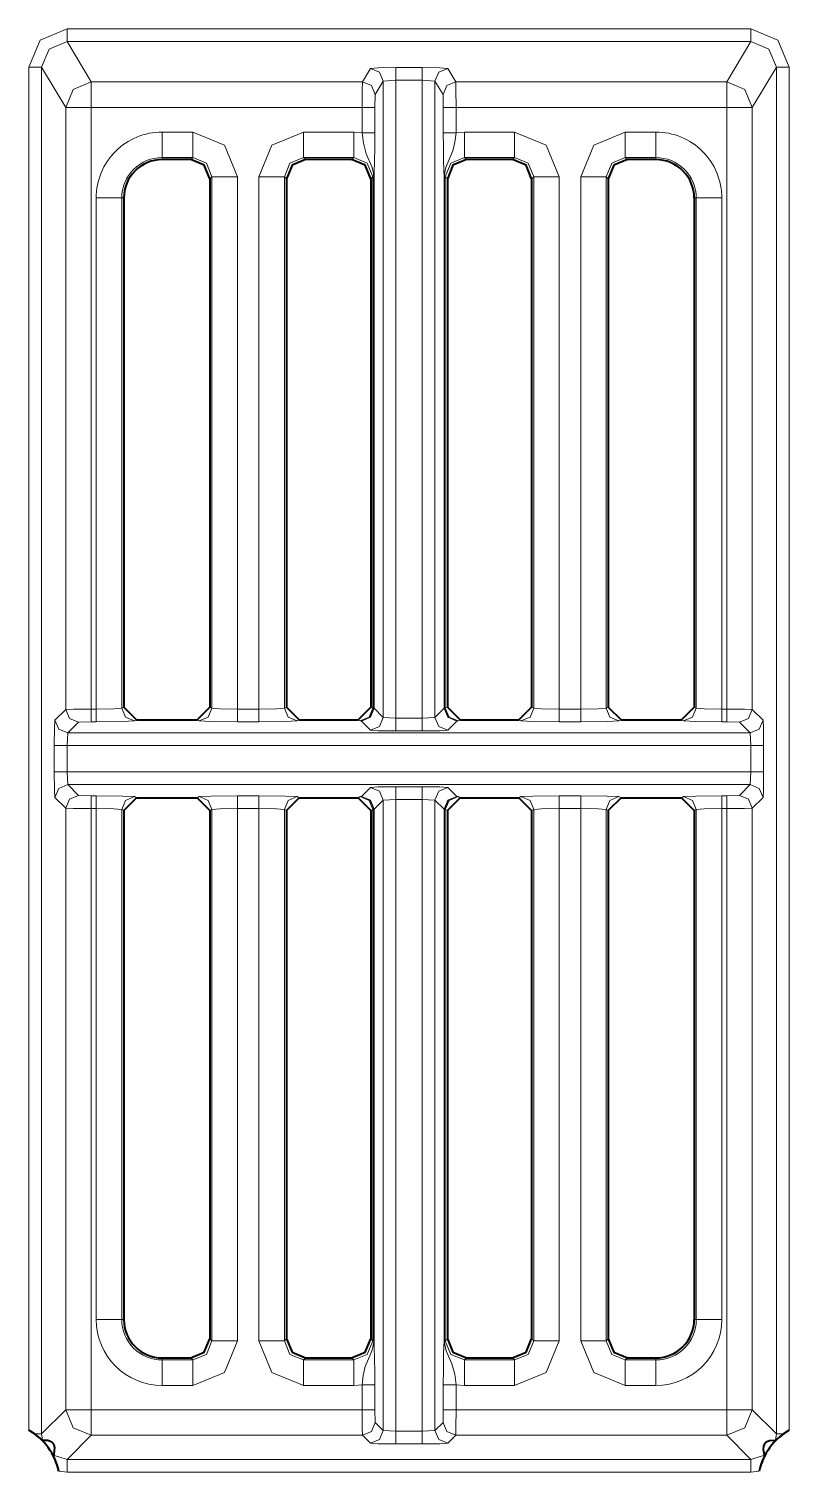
# Model space of a CAD drawing. Header units: millimetres. Extents: x 0 to 2941, y -405 to 1422.
# Drawn here: x 451.8 to 481.6, y 1203.7 to 1260.2 of the extents above; entities that cross this region are included whole.
import ezdxf

# ---------------------------------------------------------------- set-up
doc = ezdxf.new("R2010")
doc.units = ezdxf.units.MM
doc.layers.add('FINE', color=9, linetype='Continuous')
doc.layers.add('OUTLINE', color=7, linetype='Continuous')

msp = doc.modelspace()

# ---------------------------------------------------------------- linework, layer by layer
at = {"layer": 'FINE', "lineweight": 9}
for p, q in [((453.279, 1259.67), (454.223, 1258.095)), ((480.055, 1259.67), (453.279, 1259.67)), ((479.11, 1258.095), (480.055, 1259.67)), ((451.78, 1205.348), (451.78, 1258.669)), ((453.223, 1257.096), (452.28, 1258.669)), ((452.28, 1258.669), (452.28, 1205.203)), ((466.157, 1258.663), (467.182, 1258.663)), ((481.054, 1258.669), (480.11, 1257.096)), ((481.054, 1205.203), (481.054, 1258.669)), ((481.553, 1258.669), (481.553, 1205.348)), ((465.657, 1258.121), (465.341, 1257.595)), ((466.157, 1258.164), (465.657, 1258.121)), ((466.157, 1258.164), (466.157, 1233.205)), ((467.682, 1258.121), (467.182, 1258.164)), ((467.682, 1258.121), (467.682, 1233.23)), ((467.998, 1257.595), (467.682, 1258.121)), ((468.182, 1258.621), (468.498, 1258.095)), ((468.498, 1258.095), (479.11, 1258.095)), ((465.341, 1257.595), (465.329, 1257.096)), ((468.01, 1257.096), (467.998, 1257.595)), ((453.223, 1233.545), (453.223, 1257.096)), ((454.223, 1257.096), (454.223, 1233.558)), ((464.829, 1257.096), (454.223, 1257.096)), ((464.829, 1256.102), (464.829, 1257.096)), ((465.329, 1257.096), (465.329, 1256.102)), ((468.01, 1256.102), (468.01, 1257.096)), ((480.11, 1257.096), (480.11, 1233.545)), ((456.998, 1256.133), (458.202, 1256.133)), ((462.537, 1256.133), (464.502, 1256.133)), ((464.502, 1256.133), (464.829, 1256.102)), ((468.51, 1256.102), (468.837, 1256.133)), ((468.837, 1256.133), (470.802, 1256.133)), ((475.137, 1256.133), (476.335, 1256.133)), ((456.998, 1255.135), (456.998, 1255.053)), ((462.537, 1255.135), (462.619, 1255.053)), ((464.502, 1255.135), (462.537, 1255.135)), ((464.421, 1255.053), (464.502, 1255.135)), ((475.137, 1255.135), (475.219, 1255.053)), ((476.335, 1255.135), (475.137, 1255.135)), ((476.335, 1255.053), (476.335, 1255.135)), ((458.951, 1254.385), (458.87, 1254.304)), ((458.951, 1233.595), (458.951, 1254.385)), ((460.79, 1233.558), (460.79, 1254.385)), ((461.788, 1254.385), (461.788, 1233.595)), ((461.87, 1254.304), (461.788, 1254.385)), ((465.251, 1254.385), (465.17, 1254.304)), ((465.251, 1233.595), (465.251, 1254.385)), ((465.3, 1254.385), (465.3, 1233.587)), ((468.04, 1233.587), (468.04, 1254.385)), ((468.088, 1254.385), (468.088, 1233.595)), ((468.17, 1254.304), (468.088, 1254.385)), ((471.551, 1254.385), (471.47, 1254.304)), ((471.551, 1233.595), (471.551, 1254.385)), ((474.47, 1254.304), (474.388, 1254.385)), ((454.419, 1233.558), (454.419, 1253.553)), ((455.417, 1253.553), (455.417, 1233.595)), ((455.498, 1253.553), (455.417, 1253.553)), ((477.916, 1253.553), (477.835, 1253.553)), ((477.916, 1233.595), (477.916, 1253.553)), ((478.915, 1253.553), (478.915, 1233.558)), ((452.803, 1233.125), (453.223, 1233.545)), ((454.223, 1233.558), (454.419, 1233.558)), ((455.417, 1233.595), (455.498, 1233.636)), ((458.87, 1233.636), (458.951, 1233.595)), ((461.788, 1233.595), (461.87, 1233.636)), ((465.17, 1233.636), (465.251, 1233.595)), ((465.657, 1233.23), (466.157, 1233.205)), ((467.182, 1233.205), (467.682, 1233.23)), ((467.682, 1233.23), (468.04, 1233.587)), ((468.088, 1233.595), (468.17, 1233.636)), ((471.47, 1233.636), (471.551, 1233.595)), ((477.835, 1233.636), (477.916, 1233.595)), ((480.11, 1233.545), (480.53, 1233.125)), ((453.723, 1233.045), (453.303, 1232.626)), ((454.223, 1233.058), (453.723, 1233.045)), ((454.419, 1233.058), (454.223, 1233.058)), ((458.452, 1233.095), (458.37, 1233.136)), ((460.79, 1233.058), (459.95, 1233.058)), ((462.37, 1233.136), (462.288, 1233.095)), ((464.752, 1233.095), (464.67, 1233.136)), ((464.8, 1233.088), (464.752, 1233.095)), ((465.157, 1232.73), (464.8, 1233.088)), ((467.182, 1232.705), (466.157, 1232.705)), ((468.539, 1233.088), (468.182, 1232.73)), ((468.588, 1233.095), (468.539, 1233.088)), ((468.67, 1233.136), (468.588, 1233.095)), ((471.052, 1233.095), (470.97, 1233.136)), ((473.39, 1233.058), (472.55, 1233.058)), ((474.97, 1233.136), (474.888, 1233.095)), ((477.417, 1233.095), (477.335, 1233.136)), ((479.11, 1233.058), (478.915, 1233.058)), ((479.61, 1233.045), (479.11, 1233.058)), ((480.03, 1232.626), (479.61, 1233.045)), ((453.303, 1232.626), (453.278, 1232.126)), ((453.278, 1232.126), (453.278, 1231.1)), ((480.055, 1232.126), (453.278, 1232.126)), ((453.303, 1232.626), (480.03, 1232.626)), ((480.055, 1232.126), (480.03, 1232.626)), ((480.555, 1232.126), (480.555, 1231.1)), ((453.278, 1231.1), (453.303, 1230.6)), ((480.03, 1230.6), (480.055, 1231.1)), ((453.303, 1230.6), (453.723, 1230.18)), ((464.8, 1230.138), (465.157, 1230.495)), ((466.157, 1230.521), (467.182, 1230.521)), ((468.182, 1230.495), (468.539, 1230.138)), ((453.723, 1230.18), (454.223, 1230.167)), ((454.223, 1230.167), (454.419, 1230.167)), ((455.916, 1230.13), (455.999, 1230.089)), ((458.37, 1230.089), (458.452, 1230.13)), ((459.95, 1230.167), (460.79, 1230.167)), ((462.288, 1230.13), (462.37, 1230.089)), ((464.67, 1230.089), (464.752, 1230.13)), ((464.752, 1230.13), (464.8, 1230.138)), ((466.157, 1230.021), (465.657, 1229.996)), ((465.657, 1205.331), (465.657, 1229.996)), ((467.182, 1205.306), (467.182, 1230.021)), ((468.539, 1230.138), (468.588, 1230.13)), ((468.588, 1230.13), (468.67, 1230.089)), ((470.97, 1230.089), (471.052, 1230.13)), ((472.55, 1230.167), (473.39, 1230.167)), ((474.888, 1230.13), (474.97, 1230.089)), ((477.335, 1230.089), (477.417, 1230.13)), ((478.915, 1230.167), (479.11, 1230.167)), ((479.11, 1230.167), (479.61, 1230.18)), ((480.53, 1230.1), (480.11, 1229.68)), ((453.223, 1206.147), (453.223, 1229.68)), ((454.419, 1209.673), (454.419, 1229.668)), ((455.417, 1229.63), (455.417, 1209.673)), ((455.498, 1229.59), (455.417, 1229.63)), ((458.951, 1229.63), (458.87, 1229.59)), ((458.951, 1208.84), (458.951, 1229.63)), ((459.95, 1229.668), (459.95, 1208.84)), ((465.251, 1229.63), (465.17, 1229.59)), ((465.283, 1229.638), (465.251, 1229.63)), ((465.251, 1208.84), (465.251, 1229.63)), ((465.283, 1208.84), (465.283, 1229.638)), ((468.04, 1208.84), (468.04, 1229.638)), ((468.056, 1229.638), (468.056, 1208.84)), ((468.088, 1229.63), (468.056, 1229.638)), ((468.17, 1229.59), (468.088, 1229.63)), ((468.088, 1229.63), (468.088, 1208.84)), ((473.39, 1208.84), (473.39, 1229.668)), ((474.388, 1229.63), (474.388, 1208.84)), ((474.47, 1229.59), (474.388, 1229.63)), ((477.916, 1229.63), (477.835, 1229.59)), ((477.916, 1209.673), (477.916, 1229.63)), ((478.915, 1229.668), (478.915, 1209.673)), ((479.11, 1229.668), (478.915, 1229.668)), ((479.11, 1206.147), (479.11, 1229.668)), ((480.11, 1229.68), (480.11, 1206.147)), ((455.417, 1209.673), (455.498, 1209.673)), ((477.835, 1209.673), (477.916, 1209.673)), ((458.87, 1208.921), (458.951, 1208.84)), ((461.788, 1208.84), (461.87, 1208.921)), ((465.17, 1208.921), (465.251, 1208.84)), ((468.088, 1208.84), (468.17, 1208.921)), ((471.47, 1208.921), (471.551, 1208.84)), ((474.388, 1208.84), (474.47, 1208.921)), ((456.998, 1208.172), (456.998, 1208.091)), ((456.998, 1208.091), (458.202, 1208.091)), ((458.202, 1208.091), (458.121, 1208.172)), ((462.619, 1208.172), (462.537, 1208.091)), ((462.537, 1208.091), (464.502, 1208.091)), ((464.502, 1208.091), (464.421, 1208.172)), ((468.919, 1208.172), (468.837, 1208.091)), ((468.837, 1208.091), (470.802, 1208.091)), ((470.802, 1208.091), (470.721, 1208.172)), ((475.219, 1208.172), (475.137, 1208.091)), ((475.137, 1208.091), (476.335, 1208.091)), ((476.335, 1208.091), (476.335, 1208.172)), ((458.202, 1207.092), (456.998, 1207.092)), ((464.502, 1207.092), (462.537, 1207.092)), ((464.829, 1207.123), (464.502, 1207.092)), ((464.829, 1206.147), (464.829, 1207.123)), ((465.329, 1207.123), (465.329, 1206.147)), ((468.01, 1206.147), (468.01, 1207.123)), ((468.837, 1207.092), (468.51, 1207.123)), ((470.802, 1207.092), (468.837, 1207.092)), ((476.335, 1207.092), (475.137, 1207.092)), ((452.28, 1205.203), (453.223, 1206.147)), ((454.223, 1206.147), (464.829, 1206.147)), ((465.329, 1206.147), (465.342, 1205.647)), ((467.998, 1205.647), (468.01, 1206.147)), ((480.11, 1206.147), (481.054, 1205.203)), ((465.342, 1205.647), (465.657, 1205.331)), ((452.28, 1205.203), (452.313, 1204.948)), ((454.223, 1205.147), (453.279, 1204.203)), ((465.657, 1205.331), (466.157, 1205.306)), ((466.157, 1205.306), (467.182, 1205.306)), ((467.182, 1205.306), (467.682, 1205.331)), ((468.497, 1205.147), (468.182, 1204.832)), ((479.11, 1205.147), (468.497, 1205.147)), ((480.054, 1204.203), (479.11, 1205.147)), ((481.021, 1204.948), (481.054, 1205.203)), ((467.182, 1204.806), (466.157, 1204.806)), ((452.74, 1204.361), (453.279, 1204.203)), ((453.279, 1204.203), (480.054, 1204.203)), ((480.054, 1204.203), (480.593, 1204.361)), ((480.377, 1203.739), (480.054, 1203.703))]:
    msp.add_line(p, q, dxfattribs=at)
for points in [[(451.78, 1258.669), (452.219, 1259.73), (453.279, 1260.169)], [(453.279, 1260.169), (453.279, 1259.823), (453.279, 1259.67)], [(453.279, 1260.169), (480.055, 1260.169), (481.115, 1259.73), (481.553, 1258.669)], [(480.055, 1260.169), (480.055, 1259.823), (480.055, 1259.67)], [(453.279, 1259.67), (452.572, 1259.377), (452.28, 1258.669)], [(481.054, 1258.669), (480.761, 1259.377), (480.055, 1259.67)], [(451.78, 1258.669), (452.129, 1258.669), (452.28, 1258.669)], [(454.223, 1258.095), (464.842, 1258.095), (465.157, 1258.621), (465.459, 1258.651), (466.157, 1258.663)], [(466.157, 1258.663), (466.157, 1258.51), (466.157, 1258.164)], [(467.182, 1258.663), (467.182, 1258.51), (467.182, 1258.164)], [(467.182, 1258.663), (467.88, 1258.651), (468.182, 1258.621)], [(481.054, 1258.669), (481.205, 1258.669), (481.553, 1258.669)], [(453.223, 1257.096), (453.516, 1257.802), (454.223, 1258.095)], [(454.223, 1258.095), (454.223, 1257.787), (454.223, 1257.096)], [(464.829, 1257.096), (464.833, 1257.787), (464.842, 1258.095)], [(464.842, 1258.095), (465.195, 1257.948), (465.341, 1257.595)], [(465.157, 1258.621), (465.51, 1258.474), (465.657, 1258.121)], [(465.3, 1233.587), (465.657, 1233.23), (465.657, 1258.121)], [(466.157, 1233.205), (467.182, 1233.205), (467.182, 1258.164), (466.157, 1258.164)], [(468.182, 1258.621), (467.829, 1258.474), (467.682, 1258.121)], [(468.498, 1258.095), (468.144, 1257.948), (467.998, 1257.595)], [(468.498, 1258.095), (468.507, 1257.787), (468.51, 1257.096)], [(479.11, 1258.095), (479.817, 1257.802), (480.11, 1257.096)], [(479.11, 1258.095), (479.11, 1257.787), (479.11, 1257.096)], [(453.223, 1257.096), (453.525, 1257.096), (454.223, 1257.096)], [(464.829, 1257.096), (465.178, 1257.096), (465.329, 1257.096)], [(468.51, 1257.096), (468.161, 1257.096), (468.01, 1257.096)], [(479.11, 1257.096), (468.51, 1257.096), (468.51, 1256.102)], [(478.915, 1233.558), (479.11, 1233.558), (479.11, 1257.096)], [(479.11, 1257.096), (479.808, 1257.096), (480.11, 1257.096)], [(456.998, 1256.133), (456.998, 1255.445), (456.998, 1255.135)], [(458.202, 1256.133), (458.202, 1255.445), (458.202, 1255.135)], [(458.202, 1256.133), (459.438, 1255.622), (459.95, 1254.385)], [(460.79, 1254.385), (461.301, 1255.622), (462.537, 1256.133)], [(462.537, 1255.135), (462.537, 1255.445), (462.537, 1256.133)], [(464.502, 1255.135), (464.502, 1255.445), (464.502, 1256.133)], [(464.829, 1256.102), (465.178, 1256.102), (465.329, 1256.102)], [(465.283, 1254.385), (465.281, 1254.456), (465.272, 1254.543), (465.212, 1254.782), (464.99, 1255.282), (464.879, 1255.696), (464.829, 1256.102)], [(465.329, 1256.102), (465.326, 1255.511), (465.317, 1254.963), (465.304, 1254.555), (465.3, 1254.447), (465.3, 1254.413), (465.3, 1254.385)], [(468.51, 1256.102), (468.161, 1256.102), (468.01, 1256.102)], [(468.04, 1254.385), (468.04, 1254.398), (468.039, 1254.425), (468.038, 1254.485), (468.036, 1254.534), (468.034, 1254.608), (468.02, 1255.102), (468.013, 1255.572), (468.01, 1256.102)], [(468.51, 1256.102), (468.467, 1255.739), (468.389, 1255.396), (468.164, 1254.878), (468.114, 1254.741), (468.084, 1254.634), (468.061, 1254.488), (468.057, 1254.418), (468.056, 1254.385), (468.078, 1254.385), (468.088, 1254.385)], [(468.837, 1255.135), (468.837, 1255.445), (468.837, 1256.133)], [(470.802, 1255.135), (470.802, 1255.445), (470.802, 1256.133)], [(470.802, 1256.133), (472.038, 1255.622), (472.55, 1254.385)], [(473.39, 1254.385), (473.901, 1255.622), (475.137, 1256.133)], [(475.137, 1255.135), (475.137, 1255.445), (475.137, 1256.133)], [(476.335, 1256.133), (476.335, 1255.445), (476.335, 1255.135)], [(458.121, 1255.053), (458.202, 1255.135), (456.998, 1255.135)], [(458.951, 1254.385), (458.733, 1254.916), (458.202, 1255.135)], [(462.537, 1255.135), (462.006, 1254.916), (461.788, 1254.385)], [(465.251, 1254.385), (465.033, 1254.916), (464.502, 1255.135)], [(468.837, 1255.135), (468.306, 1254.916), (468.088, 1254.385)], [(470.721, 1255.053), (470.802, 1255.135), (468.837, 1255.135), (468.919, 1255.053)], [(471.551, 1254.385), (471.333, 1254.916), (470.802, 1255.135)], [(475.137, 1255.135), (474.606, 1254.916), (474.388, 1254.385)], [(459.95, 1254.385), (459.261, 1254.385), (458.951, 1254.385)], [(459.95, 1254.385), (459.95, 1233.558), (460.79, 1233.558)], [(460.79, 1254.385), (461.478, 1254.385), (461.788, 1254.385)], [(465.251, 1233.595), (465.283, 1233.587), (465.283, 1254.385)], [(465.251, 1254.385), (465.262, 1254.385), (465.283, 1254.385)], [(465.283, 1254.385), (465.295, 1254.385), (465.3, 1254.385)], [(468.056, 1254.385), (468.045, 1254.385), (468.04, 1254.385)], [(468.056, 1254.385), (468.056, 1233.587), (468.088, 1233.595)], [(471.551, 1254.385), (471.861, 1254.385), (472.55, 1254.385)], [(472.55, 1254.385), (472.55, 1233.558), (473.39, 1233.558), (473.39, 1254.385)], [(474.388, 1254.385), (474.078, 1254.385), (473.39, 1254.385)], [(474.388, 1254.385), (474.388, 1233.595), (474.47, 1233.636)], [(454.419, 1253.553), (455.107, 1253.553), (455.417, 1253.553)], [(478.915, 1253.553), (478.226, 1253.553), (477.916, 1253.553)], [(453.223, 1233.545), (453.525, 1233.554), (454.223, 1233.558)], [(453.723, 1233.045), (453.37, 1233.192), (453.223, 1233.545)], [(454.223, 1233.058), (454.223, 1233.209), (454.223, 1233.558)], [(454.419, 1233.558), (455.107, 1233.569), (455.417, 1233.595)], [(454.419, 1233.058), (454.419, 1233.209), (454.419, 1233.558)], [(455.916, 1233.095), (455.564, 1233.242), (455.417, 1233.595)], [(458.951, 1233.595), (458.804, 1233.242), (458.452, 1233.095)], [(458.951, 1233.595), (459.261, 1233.569), (459.95, 1233.558)], [(459.95, 1233.058), (459.95, 1233.209), (459.95, 1233.558)], [(460.79, 1233.558), (461.478, 1233.569), (461.788, 1233.595)], [(460.79, 1233.058), (460.79, 1233.209), (460.79, 1233.558)], [(462.288, 1233.095), (461.935, 1233.242), (461.788, 1233.595)], [(464.752, 1233.095), (465.104, 1233.242), (465.251, 1233.595)], [(464.8, 1233.088), (465.14, 1233.235), (465.283, 1233.587)], [(464.8, 1233.088), (465.153, 1233.234), (465.3, 1233.587)], [(465.157, 1232.73), (465.51, 1232.877), (465.657, 1233.23)], [(465.283, 1233.587), (465.295, 1233.587), (465.3, 1233.587)], [(468.182, 1232.73), (467.829, 1232.877), (467.682, 1233.23)], [(468.539, 1233.088), (468.186, 1233.234), (468.04, 1233.587)], [(468.04, 1233.587), (468.045, 1233.587), (468.056, 1233.587)], [(468.539, 1233.088), (468.199, 1233.235), (468.056, 1233.587)], [(468.588, 1233.095), (468.235, 1233.242), (468.088, 1233.595)], [(471.551, 1233.595), (471.405, 1233.242), (471.052, 1233.095)], [(471.551, 1233.595), (471.861, 1233.569), (472.55, 1233.558)], [(472.55, 1233.558), (472.55, 1233.209), (472.55, 1233.058)], [(473.39, 1233.558), (474.078, 1233.569), (474.388, 1233.595)], [(473.39, 1233.058), (473.39, 1233.209), (473.39, 1233.558)], [(474.888, 1233.095), (474.535, 1233.242), (474.388, 1233.595)], [(477.916, 1233.595), (477.769, 1233.242), (477.417, 1233.095)], [(477.916, 1233.595), (478.226, 1233.569), (478.915, 1233.558)], [(478.915, 1233.558), (478.915, 1233.209), (478.915, 1233.058)], [(479.11, 1233.058), (479.11, 1233.209), (479.11, 1233.558)], [(479.11, 1233.558), (479.808, 1233.554), (480.11, 1233.545)], [(479.61, 1233.045), (479.963, 1233.192), (480.11, 1233.545)], [(452.778, 1232.126), (452.785, 1232.824), (452.803, 1233.125)], [(453.303, 1232.626), (452.95, 1232.772), (452.803, 1233.125)], [(455.999, 1233.136), (455.916, 1233.095), (455.451, 1233.069), (454.419, 1233.058)], [(459.95, 1233.058), (458.917, 1233.069), (458.452, 1233.095)], [(462.288, 1233.095), (461.822, 1233.069), (460.79, 1233.058)], [(466.157, 1232.705), (465.459, 1232.712), (465.157, 1232.73)], [(466.157, 1232.705), (466.157, 1232.856), (466.157, 1233.205)], [(467.182, 1232.705), (467.182, 1232.856), (467.182, 1233.205)], [(468.182, 1232.73), (467.88, 1232.712), (467.182, 1232.705)], [(472.55, 1233.058), (471.517, 1233.069), (471.052, 1233.095)], [(474.888, 1233.095), (474.422, 1233.069), (473.39, 1233.058)], [(478.915, 1233.058), (477.882, 1233.069), (477.417, 1233.095)], [(480.03, 1232.626), (480.383, 1232.772), (480.53, 1233.125)], [(480.53, 1233.125), (480.548, 1232.824), (480.555, 1232.126)], [(453.278, 1232.126), (452.929, 1232.126), (452.778, 1232.126)], [(453.223, 1229.68), (452.803, 1230.1), (452.785, 1230.402), (452.778, 1231.1), (452.778, 1232.126)], [(453.278, 1231.1), (480.055, 1231.1), (480.055, 1232.126)], [(480.055, 1232.126), (480.404, 1232.126), (480.555, 1232.126)], [(453.278, 1231.1), (452.929, 1231.1), (452.778, 1231.1)], [(480.055, 1231.1), (480.404, 1231.1), (480.555, 1231.1)], [(480.555, 1231.1), (480.548, 1230.402), (480.53, 1230.1)], [(453.303, 1230.6), (452.95, 1230.453), (452.803, 1230.1)], [(479.61, 1230.18), (480.03, 1230.6), (453.303, 1230.6)], [(465.157, 1230.495), (465.459, 1230.513), (466.157, 1230.521)], [(465.657, 1229.996), (465.51, 1230.349), (465.157, 1230.495)], [(466.157, 1230.021), (466.157, 1230.37), (466.157, 1230.521)], [(467.182, 1230.021), (467.182, 1230.37), (467.182, 1230.521)], [(467.182, 1230.521), (467.88, 1230.513), (468.182, 1230.495)], [(467.682, 1229.996), (467.829, 1230.349), (468.182, 1230.495)], [(480.03, 1230.6), (480.383, 1230.453), (480.53, 1230.1)], [(453.723, 1230.18), (453.37, 1230.034), (453.223, 1229.68)], [(454.223, 1230.167), (454.223, 1230.016), (454.223, 1229.668)], [(454.419, 1229.668), (454.419, 1230.016), (454.419, 1230.167)], [(454.419, 1230.167), (455.451, 1230.156), (455.916, 1230.13)], [(455.417, 1229.63), (455.564, 1229.983), (455.916, 1230.13)], [(458.452, 1230.13), (458.917, 1230.156), (459.95, 1230.167)], [(458.452, 1230.13), (458.804, 1229.983), (458.951, 1229.63)], [(459.95, 1230.167), (459.95, 1230.016), (459.95, 1229.668)], [(460.79, 1230.167), (460.79, 1230.016), (460.79, 1229.668)], [(460.79, 1230.167), (461.822, 1230.156), (462.288, 1230.13)], [(461.788, 1229.63), (461.935, 1229.983), (462.288, 1230.13)], [(465.251, 1229.63), (465.104, 1229.983), (464.752, 1230.13)], [(465.3, 1229.638), (465.153, 1229.991), (464.8, 1230.138)], [(465.283, 1229.638), (465.14, 1229.991), (464.8, 1230.138)], [(465.657, 1229.996), (465.3, 1229.638), (465.3, 1208.84)], [(467.682, 1229.996), (467.182, 1230.021), (466.157, 1230.021), (466.157, 1205.306)], [(468.04, 1229.638), (467.682, 1229.996), (467.682, 1205.331), (467.998, 1205.647)], [(468.04, 1229.638), (468.186, 1229.991), (468.539, 1230.138)], [(468.056, 1229.638), (468.199, 1229.991), (468.539, 1230.138)], [(468.088, 1229.63), (468.235, 1229.983), (468.588, 1230.13)], [(471.052, 1230.13), (471.517, 1230.156), (472.55, 1230.167)], [(471.052, 1230.13), (471.405, 1229.983), (471.551, 1229.63)], [(472.55, 1230.167), (472.55, 1230.016), (472.55, 1229.668)], [(473.39, 1229.668), (473.39, 1230.016), (473.39, 1230.167)], [(473.39, 1230.167), (474.422, 1230.156), (474.888, 1230.13)], [(474.388, 1229.63), (474.535, 1229.983), (474.888, 1230.13)], [(477.417, 1230.13), (477.882, 1230.156), (478.915, 1230.167)], [(477.417, 1230.13), (477.769, 1229.983), (477.916, 1229.63)], [(478.915, 1230.167), (478.915, 1230.016), (478.915, 1229.668)], [(479.11, 1230.167), (479.11, 1230.016), (479.11, 1229.668)], [(479.61, 1230.18), (479.963, 1230.034), (480.11, 1229.68)], [(454.223, 1229.668), (453.525, 1229.671), (453.223, 1229.68)], [(454.419, 1229.668), (454.223, 1229.668), (454.223, 1206.147)], [(455.417, 1229.63), (455.107, 1229.657), (454.419, 1229.668)], [(459.95, 1229.668), (459.261, 1229.657), (458.951, 1229.63)], [(460.79, 1208.84), (460.79, 1229.668), (459.95, 1229.668)], [(461.788, 1229.63), (461.478, 1229.657), (460.79, 1229.668)], [(461.87, 1229.59), (461.788, 1229.63), (461.788, 1208.84)], [(465.3, 1229.638), (465.295, 1229.638), (465.283, 1229.638)], [(468.056, 1229.638), (468.045, 1229.638), (468.04, 1229.638)], [(471.551, 1208.84), (471.551, 1229.63), (471.47, 1229.59)], [(472.55, 1229.668), (471.861, 1229.657), (471.551, 1229.63)], [(473.39, 1229.668), (472.55, 1229.668), (472.55, 1208.84)], [(474.388, 1229.63), (474.078, 1229.657), (473.39, 1229.668)], [(478.915, 1229.668), (478.226, 1229.657), (477.916, 1229.63)], [(480.11, 1229.68), (479.808, 1229.671), (479.11, 1229.668)], [(455.417, 1209.673), (455.107, 1209.673), (454.419, 1209.673)], [(478.915, 1209.673), (478.226, 1209.673), (477.916, 1209.673)], [(458.202, 1208.091), (458.733, 1208.309), (458.951, 1208.84)], [(459.95, 1208.84), (459.438, 1207.604), (458.202, 1207.092)], [(458.951, 1208.84), (459.261, 1208.84), (459.95, 1208.84)], [(460.79, 1208.84), (461.478, 1208.84), (461.788, 1208.84)], [(462.537, 1207.092), (461.301, 1207.604), (460.79, 1208.84)], [(461.788, 1208.84), (462.006, 1208.309), (462.537, 1208.091)], [(464.502, 1208.091), (465.033, 1208.309), (465.251, 1208.84)], [(464.829, 1207.123), (464.872, 1207.487), (464.95, 1207.83), (465.175, 1208.348), (465.226, 1208.484), (465.255, 1208.592), (465.278, 1208.737), (465.283, 1208.807), (465.283, 1208.84)], [(465.251, 1208.84), (465.262, 1208.84), (465.283, 1208.84)], [(465.3, 1208.84), (465.295, 1208.84), (465.283, 1208.84)], [(465.3, 1208.84), (465.3, 1208.827), (465.3, 1208.8), (465.301, 1208.741), (465.303, 1208.692), (465.305, 1208.617), (465.32, 1208.124), (465.326, 1207.653), (465.329, 1207.123)], [(468.01, 1207.123), (468.013, 1207.715), (468.023, 1208.263), (468.036, 1208.671), (468.039, 1208.779), (468.039, 1208.813), (468.04, 1208.84)], [(468.04, 1208.84), (468.045, 1208.84), (468.056, 1208.84)], [(468.056, 1208.84), (468.078, 1208.84), (468.088, 1208.84)], [(468.056, 1208.84), (468.058, 1208.77), (468.067, 1208.683), (468.127, 1208.443), (468.349, 1207.943), (468.46, 1207.53), (468.51, 1207.123)], [(468.088, 1208.84), (468.306, 1208.309), (468.837, 1208.091)], [(470.802, 1208.091), (471.333, 1208.309), (471.551, 1208.84)], [(472.55, 1208.84), (472.038, 1207.604), (470.802, 1207.092)], [(471.551, 1208.84), (471.861, 1208.84), (472.55, 1208.84)], [(474.388, 1208.84), (474.078, 1208.84), (473.39, 1208.84)], [(475.137, 1207.092), (473.901, 1207.604), (473.39, 1208.84)], [(474.388, 1208.84), (474.606, 1208.309), (475.137, 1208.091)], [(456.998, 1208.091), (456.998, 1207.781), (456.998, 1207.092)], [(458.202, 1208.091), (458.202, 1207.781), (458.202, 1207.092)], [(462.537, 1207.092), (462.537, 1207.781), (462.537, 1208.091)], [(464.502, 1207.092), (464.502, 1207.781), (464.502, 1208.091)], [(468.837, 1207.092), (468.837, 1207.781), (468.837, 1208.091)], [(470.802, 1207.092), (470.802, 1207.781), (470.802, 1208.091)], [(475.137, 1208.091), (475.137, 1207.781), (475.137, 1207.092)], [(476.335, 1207.092), (476.335, 1207.781), (476.335, 1208.091)], [(465.329, 1207.123), (465.178, 1207.123), (464.829, 1207.123)], [(468.01, 1207.123), (468.161, 1207.123), (468.51, 1207.123)], [(468.51, 1207.123), (468.51, 1206.147), (479.11, 1206.147)], [(454.223, 1205.147), (453.516, 1205.44), (453.223, 1206.147)], [(453.223, 1206.147), (453.525, 1206.147), (454.223, 1206.147)], [(454.223, 1206.147), (454.223, 1205.449), (454.223, 1205.147)], [(465.329, 1206.147), (465.178, 1206.147), (464.829, 1206.147)], [(464.842, 1205.147), (464.833, 1205.449), (464.829, 1206.147)], [(468.01, 1206.147), (468.161, 1206.147), (468.51, 1206.147)], [(468.51, 1206.147), (468.507, 1205.449), (468.497, 1205.147)], [(480.11, 1206.147), (479.817, 1205.44), (479.11, 1205.147)], [(479.11, 1206.147), (479.11, 1205.449), (479.11, 1205.147)], [(479.11, 1206.147), (479.808, 1206.147), (480.11, 1206.147)], [(465.342, 1205.647), (465.195, 1205.294), (464.842, 1205.147)], [(467.998, 1205.647), (468.144, 1205.294), (468.497, 1205.147)], [(452.002, 1205.203), (452.201, 1205.203), (452.28, 1205.203)], [(465.157, 1204.832), (464.842, 1205.147), (454.223, 1205.147)], [(465.657, 1205.331), (465.51, 1204.978), (465.157, 1204.832)], [(466.157, 1205.306), (466.157, 1204.957), (466.157, 1204.806)], [(467.182, 1205.306), (467.182, 1204.957), (467.182, 1204.806)], [(467.682, 1205.331), (467.829, 1204.978), (468.182, 1204.832)], [(481.054, 1205.203), (481.132, 1205.203), (481.331, 1205.203)], [(466.157, 1204.806), (465.459, 1204.814), (465.157, 1204.832)], [(468.182, 1204.832), (467.88, 1204.814), (467.182, 1204.806)], [(453.279, 1204.203), (453.279, 1204.052), (453.279, 1203.703)], [(480.054, 1204.203), (480.054, 1204.052), (480.054, 1203.703)], [(480.054, 1203.703), (453.279, 1203.703), (452.956, 1203.739)]]:
    msp.add_lwpolyline(points, dxfattribs=at)
for points in [[(456.998, 1256.133, 0.414223), (454.419, 1253.553)], [(478.915, 1253.553, 0.414218), (476.335, 1256.133)], [(456.998, 1255.134, 0.414214), (455.417, 1253.553)], [(477.916, 1253.553, 0.414237), (476.335, 1255.134)], [(454.419, 1209.673, 0.414204), (456.998, 1207.093)], [(455.417, 1209.673, 0.414214), (456.998, 1208.091)], [(476.335, 1208.091, 0.41419), (477.916, 1209.673)], [(476.335, 1207.093, 0.414209), (478.915, 1209.673)]]:
    msp.add_lwpolyline(points, format="xyb", dxfattribs=at)
at = {"layer": 'OUTLINE', "lineweight": 40}
for p, q in [((458.121, 1255.053), (456.998, 1255.053)), ((464.421, 1255.053), (462.619, 1255.053)), ((470.721, 1255.053), (468.919, 1255.053)), ((476.335, 1255.053), (475.219, 1255.053)), ((458.87, 1254.304), (458.87, 1233.636)), ((461.87, 1254.304), (461.87, 1233.636)), ((465.17, 1254.304), (465.17, 1233.636)), ((468.17, 1254.304), (468.17, 1233.636)), ((471.47, 1254.304), (471.47, 1233.636)), ((474.47, 1254.304), (474.47, 1233.636)), ((455.498, 1253.553), (455.498, 1233.636)), ((477.835, 1253.553), (477.835, 1233.636)), ((455.498, 1233.636), (455.999, 1233.136)), ((458.37, 1233.136), (458.87, 1233.636)), ((461.87, 1233.636), (462.37, 1233.136)), ((464.67, 1233.136), (465.17, 1233.636)), ((468.17, 1233.636), (468.67, 1233.136)), ((474.47, 1233.636), (474.97, 1233.136)), ((477.335, 1233.136), (477.835, 1233.636)), ((455.999, 1233.136), (458.37, 1233.136)), ((462.37, 1233.136), (464.67, 1233.136)), ((474.97, 1233.136), (477.335, 1233.136)), ((455.999, 1230.089), (455.498, 1229.59)), ((455.999, 1230.089), (458.37, 1230.089)), ((458.87, 1229.59), (458.37, 1230.089)), ((462.37, 1230.089), (461.87, 1229.59)), ((462.37, 1230.089), (464.67, 1230.089)), ((465.17, 1229.59), (464.67, 1230.089)), ((468.67, 1230.089), (468.17, 1229.59)), ((468.67, 1230.089), (470.97, 1230.089)), ((471.47, 1229.59), (470.97, 1230.089)), ((474.97, 1230.089), (474.47, 1229.59)), ((474.97, 1230.089), (477.335, 1230.089)), ((477.835, 1229.59), (477.335, 1230.089)), ((455.498, 1229.59), (455.498, 1209.673)), ((458.87, 1229.59), (458.87, 1208.921)), ((461.87, 1229.59), (461.87, 1208.921)), ((465.17, 1229.59), (465.17, 1208.921)), ((468.17, 1229.59), (468.17, 1208.921)), ((471.47, 1229.59), (471.47, 1208.921)), ((474.47, 1229.59), (474.47, 1208.921)), ((477.835, 1229.59), (477.835, 1209.673)), ((456.998, 1208.172), (458.121, 1208.172)), ((462.619, 1208.172), (464.421, 1208.172)), ((468.919, 1208.172), (470.721, 1208.172)), ((475.219, 1208.172), (476.335, 1208.172)), ((452.002, 1205.203), (451.78, 1205.348)), ((481.553, 1205.348), (481.331, 1205.203))]:
    msp.add_line(p, q, dxfattribs=at)
for points in [[(456.998, 1255.053, 0.414239), (455.499, 1253.553)], [(477.835, 1253.553, 0.414214), (476.335, 1255.053)], [(455.499, 1209.673, 0.414121), (456.998, 1208.172)], [(476.335, 1208.172, 0.414281), (477.835, 1209.673)], [(452.956, 1203.739, 0.207948), (451.78, 1205.348)], [(481.553, 1205.348, 0.208121), (480.377, 1203.739)]]:
    msp.add_lwpolyline(points, format="xyb", dxfattribs=at)
for points in [[(458.87, 1254.304), (458.65, 1254.834), (458.121, 1255.053)], [(462.619, 1255.053), (462.089, 1254.834), (461.87, 1254.304)], [(465.17, 1254.304), (464.95, 1254.834), (464.421, 1255.053)], [(468.919, 1255.053), (468.389, 1254.834), (468.17, 1254.304)], [(471.47, 1254.304), (471.25, 1254.834), (470.721, 1255.053)], [(475.219, 1255.053), (474.689, 1254.834), (474.47, 1254.304)], [(468.67, 1233.136), (470.97, 1233.136), (471.47, 1233.636)], [(458.121, 1208.172), (458.65, 1208.392), (458.87, 1208.921)], [(461.87, 1208.921), (462.089, 1208.392), (462.619, 1208.172)], [(464.421, 1208.172), (464.95, 1208.392), (465.17, 1208.921)], [(468.17, 1208.921), (468.389, 1208.392), (468.919, 1208.172)], [(470.721, 1208.172), (471.25, 1208.392), (471.47, 1208.921)], [(474.47, 1208.921), (474.689, 1208.392), (475.219, 1208.172)], [(452.313, 1204.948), (452.297, 1204.96), (452.246, 1205.006), (452.112, 1205.12), (452.002, 1205.203)], [(481.331, 1205.203), (481.16, 1205.069), (481.069, 1204.99), (481.032, 1204.956), (481.021, 1204.948)], [(452.313, 1204.948), (452.378, 1204.956), (452.524, 1204.95), (452.618, 1204.921), (452.695, 1204.866), (452.707, 1204.853), (452.712, 1204.846), (452.714, 1204.844), (452.716, 1204.841), (452.718, 1204.838), (452.72, 1204.836), (452.722, 1204.833), (452.727, 1204.825), (452.739, 1204.805), (452.758, 1204.762), (452.779, 1204.664), (452.753, 1204.41), (452.74, 1204.361)], [(480.593, 1204.361), (480.574, 1204.435), (480.552, 1204.605), (480.562, 1204.716), (480.597, 1204.811), (480.607, 1204.826), (480.611, 1204.833), (480.613, 1204.836), (480.615, 1204.838), (480.617, 1204.84), (480.618, 1204.843), (480.62, 1204.845), (480.623, 1204.849), (480.631, 1204.858), (480.648, 1204.876), (480.688, 1204.905), (480.785, 1204.945), (481.02, 1204.948)], [(452.956, 1203.739), (452.89, 1203.98), (452.824, 1204.164), (452.768, 1204.295), (452.746, 1204.344), (452.74, 1204.361)], [(480.593, 1204.361), (480.586, 1204.342), (480.557, 1204.277), (480.489, 1204.111), (480.417, 1203.892), (480.377, 1203.739)]]:
    msp.add_lwpolyline(points, dxfattribs=at)

doc.saveas('drawing.dxf')
